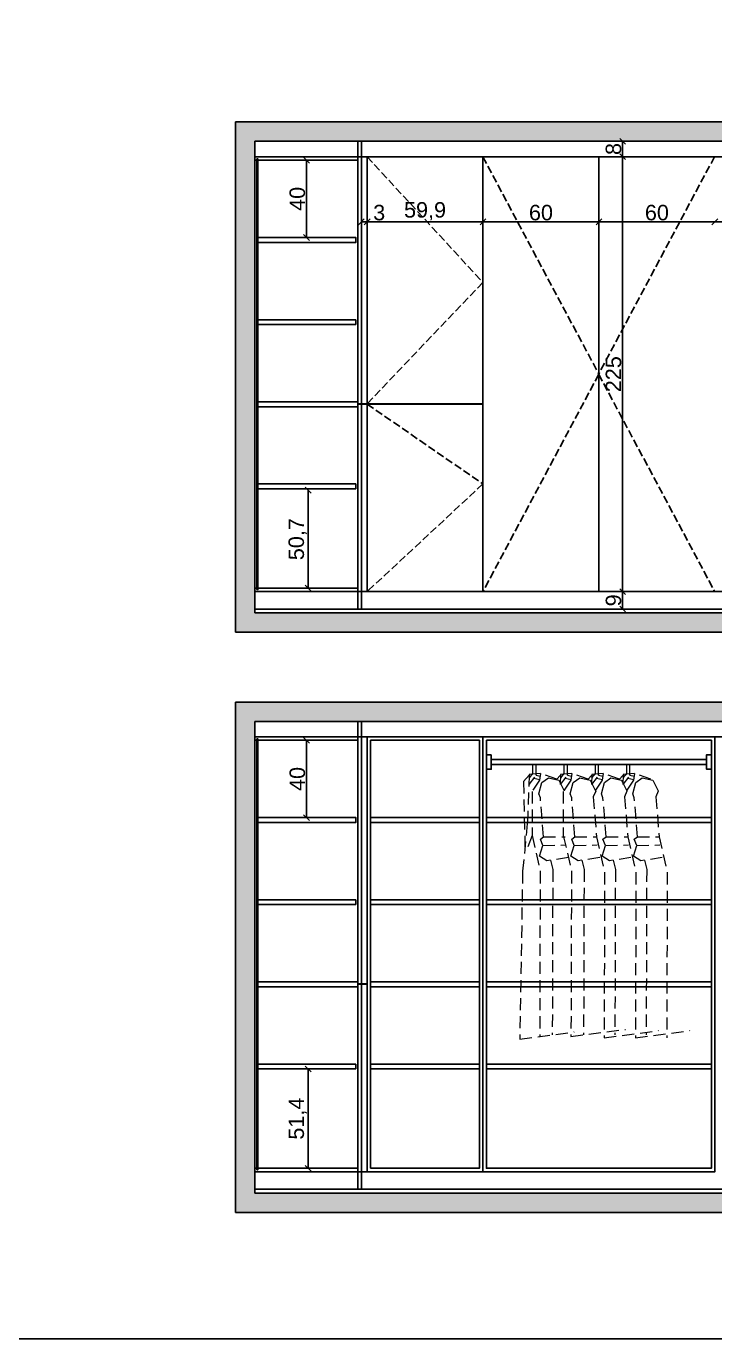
# Model space of a CAD drawing. Header units: millimetres. Extents: x 1064 to 14043, y 831 to 5538.
# Drawn here: x 4731 to 5088, y 831 to 1510 of the extents above; entities that cross this region are included whole.
import ezdxf
from ezdxf import colors
from ezdxf.entities.mleader import LeaderData, LeaderLine
from ezdxf.math import Vec2, Vec3

# ---------------------------------------------------------------- set-up
doc = ezdxf.new("R2010")
doc.units = ezdxf.units.MM
doc.set_wipeout_variables(frame=1)
doc.linetypes.add('( Hidden )', pattern=[0.375, 0.25, -0.125])
doc.linetypes.add('JIS_02_4.0', pattern=[5.5, 4, -1.5])
doc.layers.add('5_ID-Electrical _Priz', color=3, linetype='Continuous', lineweight=0)
doc.layers.add('symbol', color=8, linetype='Continuous')
doc.styles.get("Standard").update_dxf_attribs({"font": 'arial.ttf'})
doc.dimstyles.new('ISO-25', dxfattribs={"dimtxt": 8, "dimasz": 3, "dimexe": 1.25, "dimexo": 0.625, "dimtad": 1, "dimdec": 1, "dimtxsty": 'Standard', "dimblk": 'OBLIQUE', "dimcen": 2.5, "dimse1": 1, "dimse2": 1, "dimadec": 0, "dimazin": 0, "dimtfac": 1, "dimtdec": 1, "dimtmove": 0, "dimatfit": 3, "dimldrblk": 'OBLIQUE', "dimfxl": 1, "dimarcsym": 0})

# ---------------------------------------------------------------- blocks, each defined once
blk = doc.blocks.new('priz')
blk.add_wipeout([(12844.19, 13291.87), (12852.19, 13291.87), (12852.19, 13299.87), (12844.19, 13299.87)]).dxf.layer = '5_ID-Electrical _Priz'
at = {"layer": '5_ID-Electrical _Priz'}
for points in [[(12844.19, 13299.87), (12852.19, 13299.87), (12852.19, 13291.87), (12844.19, 13291.87)], [(12852.12, 13299.8), (12852.12, 13291.95), (12844.27, 13291.95), (12844.27, 13299.8)], [(12851.19, 13298.87), (12845.19, 13298.87), (12845.19, 13292.87), (12851.19, 13292.87)], [(12850.89, 13298.57), (12845.49, 13298.57), (12845.49, 13293.17), (12850.89, 13293.17)]]:
    blk.add_lwpolyline(points, close=True, dxfattribs=at)
for centre, radius in [((12848.2, 13295.85), 1.88), ((12847.6, 13295.88), 0.23), ((12848.72, 13295.87), 0.23)]:
    blk.add_circle(centre, radius, dxfattribs=at)
blk = doc.blocks.new('_Oblique')
at = {"color": 0, "linetype": 'ByBlock', "lineweight": -2}
blk.add_line((-0.5, -0.5), (0.5, 0.5), dxfattribs=at)
blk = doc.blocks.new('*D714')
at = {"color": 0, "lineweight": -2, "transparency": 16777216}
blk.add_line((4876.47, 1440.57), (4876.47, 1400.57), dxfattribs=at)
at = {"layer": 'Defpoints', "color": 0, "transparency": 16777216}
for p in [(4876.47, 1440.57), (4876.47, 1400.57), (4878.1, 1400.57)]:
    blk.add_point(p, dxfattribs=at)
at = {"color": 0, "lineweight": -2, "transparency": 16777216, "xscale": 3, "yscale": 3, "zscale": 3}
for p, rotation in [((4876.47, 1440.57), 90), ((4876.47, 1400.57), 270)]:
    blk.add_blockref('_Oblique', p, dxfattribs=dict(at, rotation=rotation))
at = {"color": 0, "transparency": 16777216, "insert": (4871.76, 1420.57), "char_height": 8, "attachment_point": 5, "rotation": 90}
blk.add_mtext('40', dxfattribs=at)
blk = doc.blocks.new('*D713')
at = {"color": 0, "lineweight": -2, "transparency": 16777216}
blk.add_line((4877.37, 1269.87), (4877.37, 1219.17), dxfattribs=at)
at = {"layer": 'Defpoints', "color": 0, "transparency": 16777216}
for p in [(4877.37, 1269.87), (4877.37, 1219.17), (4877.37, 1219.17)]:
    blk.add_point(p, dxfattribs=at)
at = {"color": 0, "lineweight": -2, "transparency": 16777216, "xscale": 3, "yscale": 3, "zscale": 3}
for p, rotation in [((4877.37, 1269.87), 90), ((4877.37, 1219.17), 270)]:
    blk.add_blockref('_Oblique', p, dxfattribs=dict(at, rotation=rotation))
at = {"color": 0, "transparency": 16777216, "insert": (4871.93, 1244.52), "char_height": 8, "attachment_point": 5, "rotation": 90}
blk.add_mtext('50,7', dxfattribs=at)
blk = doc.blocks.new('*D719')
at = {"color": 0, "lineweight": -2, "transparency": 16777216}
blk.add_line((4876.47, 1140.47), (4876.47, 1100.47), dxfattribs=at)
at = {"layer": 'Defpoints', "color": 0, "transparency": 16777216}
for p in [(4876.47, 1140.47), (4876.47, 1100.47), (4878.1, 1100.47)]:
    blk.add_point(p, dxfattribs=at)
at = {"color": 0, "lineweight": -2, "transparency": 16777216, "xscale": 3, "yscale": 3, "zscale": 3}
for p, rotation in [((4876.47, 1140.47), 90), ((4876.47, 1100.47), 270)]:
    blk.add_blockref('_Oblique', p, dxfattribs=dict(at, rotation=rotation))
at = {"color": 0, "transparency": 16777216, "insert": (4871.76, 1120.47), "char_height": 8, "attachment_point": 5, "rotation": 90}
blk.add_mtext('40', dxfattribs=at)
blk = doc.blocks.new('*D718')
at = {"color": 0, "lineweight": -2, "transparency": 16777216}
blk.add_line((4877.37, 970.47), (4877.37, 919.07), dxfattribs=at)
at = {"layer": 'Defpoints', "color": 0, "transparency": 16777216}
for p in [(4877.37, 970.47), (4877.37, 919.07), (4877.37, 919.07)]:
    blk.add_point(p, dxfattribs=at)
at = {"color": 0, "lineweight": -2, "transparency": 16777216, "xscale": 3, "yscale": 3, "zscale": 3}
for p, rotation in [((4877.37, 970.47), 90), ((4877.37, 919.07), 270)]:
    blk.add_blockref('_Oblique', p, dxfattribs=dict(at, rotation=rotation))
at = {"color": 0, "transparency": 16777216, "insert": (4871.93, 944.77), "char_height": 8, "attachment_point": 5, "rotation": 90}
blk.add_mtext('51,4', dxfattribs=at)
blk = doc.blocks.new('*D727')
at = {"color": 0, "lineweight": -2, "transparency": 16777216}
for p, q in [((4904.87, 1408.71), (4907.86, 1408.71)), ((4907.86, 1408.71), (4917.34, 1408.71))]:
    blk.add_line(p, q, dxfattribs=at)
at = {"layer": 'Defpoints', "color": 0, "transparency": 16777216}
for p in [(4904.87, 1418.56), (4907.86, 1418.56), (4907.86, 1408.71)]:
    blk.add_point(p, dxfattribs=at)
at = {"color": 0, "lineweight": -2, "transparency": 16777216, "xscale": 3, "yscale": 3, "zscale": 3, "rotation": 180}
blk.add_blockref('_Oblique', (4904.87, 1408.71), dxfattribs=at)
at = {"color": 0, "lineweight": -2, "transparency": 16777216, "xscale": 3, "yscale": 3, "zscale": 3}
blk.add_blockref('_Oblique', (4907.86, 1408.71), dxfattribs=at)
at = {"color": 0, "transparency": 16777216, "insert": (4914.1, 1413.42), "char_height": 8, "attachment_point": 5}
blk.add_mtext('3', dxfattribs=at)
blk = doc.blocks.new('*D728')
at = {"color": 0, "lineweight": -2, "transparency": 16777216}
blk.add_line((4907.86, 1408.71), (4967.79, 1408.71), dxfattribs=at)
at = {"layer": 'Defpoints', "color": 0, "transparency": 16777216}
for p in [(4907.86, 1418.56), (4967.79, 1416.85), (4967.79, 1408.71)]:
    blk.add_point(p, dxfattribs=at)
at = {"color": 0, "lineweight": -2, "transparency": 16777216, "xscale": 3, "yscale": 3, "zscale": 3, "rotation": 180}
blk.add_blockref('_Oblique', (4907.86, 1408.71), dxfattribs=at)
at = {"color": 0, "lineweight": -2, "transparency": 16777216, "xscale": 3, "yscale": 3, "zscale": 3}
blk.add_blockref('_Oblique', (4967.79, 1408.71), dxfattribs=at)
at = {"color": 0, "transparency": 16777216, "insert": (4937.83, 1414.14), "char_height": 8, "attachment_point": 5}
blk.add_mtext('59,9', dxfattribs=at)
blk = doc.blocks.new('*D729')
at = {"color": 0, "lineweight": -2, "transparency": 16777216}
blk.add_line((4967.79, 1408.71), (5027.8, 1408.71), dxfattribs=at)
at = {"layer": 'Defpoints', "color": 0, "transparency": 16777216}
for p in [(5027.8, 1419.96), (4967.79, 1416.85), (5027.8, 1408.71)]:
    blk.add_point(p, dxfattribs=at)
at = {"color": 0, "lineweight": -2, "transparency": 16777216, "xscale": 3, "yscale": 3, "zscale": 3, "rotation": 180}
blk.add_blockref('_Oblique', (4967.79, 1408.71), dxfattribs=at)
at = {"color": 0, "lineweight": -2, "transparency": 16777216, "xscale": 3, "yscale": 3, "zscale": 3}
blk.add_blockref('_Oblique', (5027.8, 1408.71), dxfattribs=at)
at = {"color": 0, "transparency": 16777216, "insert": (4997.8, 1413.42), "char_height": 8, "attachment_point": 5}
blk.add_mtext('60', dxfattribs=at)
blk = doc.blocks.new('*D730')
at = {"color": 0, "lineweight": -2, "transparency": 16777216}
blk.add_line((5027.8, 1408.71), (5087.79, 1408.71), dxfattribs=at)
at = {"layer": 'Defpoints', "color": 0, "transparency": 16777216}
for p in [(5027.8, 1419.96), (5087.79, 1422.92), (5087.79, 1408.71)]:
    blk.add_point(p, dxfattribs=at)
at = {"color": 0, "lineweight": -2, "transparency": 16777216, "xscale": 3, "yscale": 3, "zscale": 3, "rotation": 180}
blk.add_blockref('_Oblique', (5027.8, 1408.71), dxfattribs=at)
at = {"color": 0, "lineweight": -2, "transparency": 16777216, "xscale": 3, "yscale": 3, "zscale": 3}
blk.add_blockref('_Oblique', (5087.79, 1408.71), dxfattribs=at)
at = {"color": 0, "transparency": 16777216, "insert": (5057.8, 1413.42), "char_height": 8, "attachment_point": 5}
blk.add_mtext('60', dxfattribs=at)
blk = doc.blocks.new('*D731')
at = {"color": 0, "lineweight": -2, "transparency": 16777216}
blk.add_line((5087.79, 1408.71), (5147.8, 1408.71), dxfattribs=at)
at = {"layer": 'Defpoints', "color": 0, "transparency": 16777216}
for p in [(5087.79, 1422.92), (5147.8, 1423.96), (5147.8, 1408.71)]:
    blk.add_point(p, dxfattribs=at)
at = {"color": 0, "lineweight": -2, "transparency": 16777216, "xscale": 3, "yscale": 3, "zscale": 3, "rotation": 180}
blk.add_blockref('_Oblique', (5087.79, 1408.71), dxfattribs=at)
at = {"color": 0, "lineweight": -2, "transparency": 16777216, "xscale": 3, "yscale": 3, "zscale": 3}
blk.add_blockref('_Oblique', (5147.8, 1408.71), dxfattribs=at)
at = {"color": 0, "transparency": 16777216, "insert": (5117.8, 1413.42), "char_height": 8, "attachment_point": 5}
blk.add_mtext('60', dxfattribs=at)
blk = doc.blocks.new('*D735')
at = {"color": 0, "lineweight": -2, "transparency": 16777216}
blk.add_line((5040.06, 1208.35), (5040.06, 1217.37), dxfattribs=at)
at = {"layer": 'Defpoints', "color": 0, "transparency": 16777216}
for p in [(5028.27, 1217.37), (5040.06, 1217.37), (5028.27, 1208.35)]:
    blk.add_point(p, dxfattribs=at)
at = {"color": 0, "lineweight": -2, "transparency": 16777216, "xscale": 3, "yscale": 3, "zscale": 3}
for p, rotation in [((5040.06, 1217.37), 90), ((5040.06, 1208.35), 270)]:
    blk.add_blockref('_Oblique', p, dxfattribs=dict(at, rotation=rotation))
at = {"color": 0, "transparency": 16777216, "insert": (5035.35, 1212.86), "char_height": 8, "attachment_point": 5, "rotation": 90}
blk.add_mtext('9', dxfattribs=at)
blk = doc.blocks.new('*D736')
at = {"color": 0, "lineweight": -2, "transparency": 16777216}
blk.add_line((5040.06, 1217.37), (5040.06, 1442.37), dxfattribs=at)
at = {"layer": 'Defpoints', "color": 0, "transparency": 16777216}
for p in [(5027.8, 1442.37), (5040.06, 1442.37), (5028.27, 1217.37)]:
    blk.add_point(p, dxfattribs=at)
at = {"color": 0, "lineweight": -2, "transparency": 16777216, "xscale": 3, "yscale": 3, "zscale": 3}
for p, rotation in [((5040.06, 1442.37), 90), ((5040.06, 1217.37), 270)]:
    blk.add_blockref('_Oblique', p, dxfattribs=dict(at, rotation=rotation))
at = {"color": 0, "transparency": 16777216, "insert": (5035.35, 1329.87), "char_height": 8, "attachment_point": 5, "rotation": 90}
blk.add_mtext('225', dxfattribs=at)
blk = doc.blocks.new('*D737')
at = {"color": 0, "lineweight": -2, "transparency": 16777216}
blk.add_line((5040.06, 1442.37), (5040.06, 1450.35), dxfattribs=at)
at = {"layer": 'Defpoints', "color": 0, "transparency": 16777216}
for p in [(5027.8, 1450.35), (5040.06, 1450.35), (5027.8, 1442.37)]:
    blk.add_point(p, dxfattribs=at)
at = {"color": 0, "lineweight": -2, "transparency": 16777216, "xscale": 3, "yscale": 3, "zscale": 3}
for p, rotation in [((5040.06, 1450.35), 90), ((5040.06, 1442.37), 270)]:
    blk.add_blockref('_Oblique', p, dxfattribs=dict(at, rotation=rotation))
at = {"color": 0, "transparency": 16777216, "insert": (5035.35, 1446.36), "char_height": 8, "attachment_point": 5, "rotation": 90}
blk.add_mtext('8', dxfattribs=at)
blk = doc.blocks.new('kesit 4')
h = blk.add_hatch()
h.set_pattern_fill('ANSI36', color=256, angle=270)
h.set_pattern_definition([(315, (-4516.5918, -8840.851), (6.1739261, -1.683798), [7.9375, -1.5875, 0, -1.5875])])
h.paths.add_polyline_path([(3149.18, 427.91), (2719.28, 427.91), (2719.28, 163.91), (3149.18, 163.91)])
h.paths.add_polyline_path([(3139.18, 173.91), (2729.28, 173.91), (2729.28, 417.91), (3139.18, 417.91)], flags=16)
for p, q in [((2719.28, 427.91), (2719.28, 163.91)), ((2719.28, 427.91), (3149.18, 427.91)), ((3149.18, 163.91), (3149.18, 427.91)), ((2729.28, 417.91), (2729.28, 173.91)), ((2729.28, 417.91), (3139.18, 417.91)), ((3139.18, 173.91), (3139.18, 417.91)), ((3139.18, 417.91), (3139.18, 401.91)), ((2729.28, 175.91), (3139.18, 175.91)), ((2729.28, 173.91), (3139.18, 173.91)), ((2719.28, 163.91), (3149.18, 163.91))]:
    blk.add_line(p, q)
at = {"color": 6}
ml = blk.add_multileader_mtext('Standard', dxfattribs=at)
ml.set_content('2 cm seramik döşeme', color=6)
ml.set_leader_properties()
ml.build(insert=Vec2(0, 0))
ctx = ml.context
ctx.base_point, ctx.char_height, ctx.plane_origin = Vec3(3168.99, 216.78), 10, Vec3(3119.87, 175.91)
notes = []
notes.append((ctx, [(0, (1, 1, 0), (3160.99, 216.78), (1, 0), 8, [(0, [(3117.47, 175.91)], 0, [])])]))
ctx.mtext.insert, ctx.mtext.flow_direction = Vec3(3170.99, 223.14), 5
for ctx, leaders in notes:
    for number, flags, end, landing, length, lines in leaders:
        leader = LeaderData()
        leader.index, (leader.has_last_leader_line, leader.has_dogleg_vector, leader.attachment_direction) = number, flags
        leader.last_leader_point, leader.dogleg_vector, leader.dogleg_length = Vec3(end), Vec3(landing), length
        for number, points, colour, breaks in lines:
            line = LeaderLine()
            line.index, line.vertices, line.color, line.breaks = number, Vec3.list(points), colors.encode_raw_color(colour), breaks
            leader.lines.append(line)
        ctx.leaders.append(leader)
at = {"layer": '5_ID-Electrical _Priz'}
blk.add_blockref('priz', (-9761.02, -13007.96), dxfattribs=at)

msp = doc.modelspace()

# ---------------------------------------------------------------- linework, layer by layer
for points in [[(2303.36581, 1523.72753), (6611.18755, 1523.72753), (6611.18755, 830.8794), (2303.36581, 830.8794)], [(4969.5947, 1140.46907), (5085.99414, 1140.46907), (5085.99414, 919.06901), (4969.5947, 919.06901)]]:
    msp.add_lwpolyline(points, close=True)

# ---------------------------------------------------------------- next in the draw order: block references
for p in [(2120.53595, 1032.43236), (2120.53595, 732.3309)]:
    msp.add_blockref('kesit 4', p)

# ---------------------------------------------------------------- next in the draw order: linework, layer by layer
at = {"color": 6}
for p, q in [((4903.06607, 1442.37052), (4903.06607, 1450.37052)), ((4904.86607, 1442.37052), (4904.86607, 1450.37052)), ((4904.86607, 1442.37052), (5259.71329, 1442.37052)), ((4967.7947, 1442.37052), (4967.7947, 1217.37046)), ((5027.79771, 1442.37052), (5027.79771, 1217.37046)), ((4904.86607, 1314.56245), (4907.85568, 1314.56245)), ((4904.86607, 1314.37401), (4907.85568, 1314.37401)), ((4907.85568, 1314.56245), (4967.7947, 1314.56245)), ((4907.85568, 1314.37401), (4967.7947, 1314.37401)), ((4903.06607, 1217.37052), (4903.06607, 1208.37052)), ((4904.86607, 1217.37052), (4904.86607, 1208.37052)), ((4904.86607, 1217.37046), (5259.71329, 1217.37046)), ((4903.06607, 1142.26907), (4903.06607, 1150.26907)), ((4904.86607, 1142.26907), (4904.86607, 1150.26907)), ((4904.86607, 1142.26907), (5259.71329, 1142.26907)), ((4967.7947, 1142.26907), (4967.7947, 917.26901)), ((4904.86607, 1014.461), (4907.85568, 1014.461)), ((4904.86607, 1014.27255), (4907.85568, 1014.27255)), ((4903.06607, 917.26907), (4903.06607, 908.26907)), ((4904.86607, 917.26907), (4904.86607, 908.26907))]:
    msp.add_line(p, q, dxfattribs=at)
for p, q in [((4904.86607, 1442.37052), (4849.86607, 1442.37052)), ((4903.06607, 1440.57052), (4849.86607, 1440.57052)), ((4902.06215, 1358.07052), (4851.32818, 1358.07052)), ((4902.06215, 1358.07052), (4902.06215, 1355.57052)), ((4902.06215, 1355.57052), (4851.32818, 1355.57052)), ((4903.02171, 1315.57052), (4851.32818, 1315.57052)), ((4903.02171, 1313.07052), (4851.32818, 1313.07052)), ((4903.02171, 1313.07052), (4903.02171, 1315.57052)), ((4902.06215, 1273.07052), (4851.32818, 1273.07052)), ((4902.06215, 1270.57052), (4851.32818, 1270.57052)), ((4902.06215, 1273.07052), (4902.06215, 1270.57052)), ((4903.06607, 1219.17052), (4849.86607, 1219.17052)), ((4903.06607, 1217.37052), (4849.86607, 1217.37052)), ((4904.86607, 1142.26907), (4849.86607, 1142.26907)), ((4903.06607, 1140.46907), (4849.86607, 1140.46907)), ((4909.65568, 1100.46907), (4965.9947, 1100.46907)), ((4969.5947, 1100.46907), (5085.99414, 1100.46907)), ((4909.65568, 1097.96907), (4965.9947, 1097.96907)), ((4969.5947, 1097.96907), (5085.99414, 1097.96907)), ((4902.06215, 1057.96907), (4851.32818, 1057.96907)), ((4902.06215, 1055.46907), (4851.32818, 1055.46907)), ((4902.06215, 1057.96907), (4902.06215, 1055.46907)), ((4909.65568, 1057.96907), (4965.9947, 1057.96907)), ((4909.65568, 1055.46907), (4965.9947, 1055.46907)), ((4969.5947, 1057.96907), (5085.99414, 1057.96907)), ((4969.5947, 1055.46907), (5085.99414, 1055.46907)), ((4969.5947, 1015.46907), (5085.99414, 1015.46907)), ((4969.5947, 1012.96907), (5085.99414, 1012.96907)), ((4902.06215, 972.96907), (4851.32818, 972.96907)), ((4902.06215, 972.96907), (4902.06215, 970.46907)), ((4909.65568, 972.96907), (4965.9947, 972.96907)), ((4902.06215, 970.46907), (4851.32818, 970.46907)), ((4909.65568, 970.46907), (4965.9947, 970.46907)), ((4903.06607, 919.06907), (4849.86607, 919.06907)), ((4903.06607, 917.26907), (4849.86607, 917.26907))]:
    msp.add_line(p, q)
at = {"color": 252, "linetype": 'JIS_02_4.0'}
for p, q in [((4907.85568, 1442.37052), (4967.7947, 1377.31387)), ((4967.7947, 1442.37052), (5027.79771, 1329.87049)), ((5087.67275, 1442.37052), (5027.66974, 1329.87049)), ((4967.7947, 1377.31387), (4907.85568, 1314.56245)), ((5027.79771, 1329.87049), (4967.7947, 1217.37046)), ((5027.66974, 1329.87049), (5087.67275, 1217.37046)), ((4907.85568, 1314.37401), (4967.7947, 1273.11205)), ((4967.7947, 1273.11205), (4907.85568, 1217.37046))]:
    msp.add_line(p, q, dxfattribs=at)
at = {"color": 1}
for p, q in [((4903.02171, 1015.46907), (4851.32818, 1015.46907)), ((4903.02171, 1012.96907), (4851.32818, 1012.96907)), ((4903.02171, 1012.96907), (4903.02171, 1015.46907)), ((4909.65568, 1015.46907), (4965.9947, 1015.46907)), ((4909.65568, 1012.96907), (4965.9947, 1012.96907)), ((4969.5947, 972.96907), (5085.99414, 972.96907)), ((4969.5947, 970.46907), (5085.99414, 970.46907))]:
    msp.add_line(p, q, dxfattribs=at)
for points in [[(4850.82818, 1441.26149), (4850.82818, 1218.42147), (4851.32818, 1218.42147), (4851.32818, 1441.26149), (4850.82818, 1441.26149)], [(4851.32818, 1400.57052), (4902.06215, 1400.57052), (4902.06215, 1398.07052), (4851.32818, 1398.07052)], [(4850.82818, 1141.16003), (4850.82818, 918.32001), (4851.32818, 918.32001), (4851.32818, 1141.16003), (4850.82818, 1141.16003)], [(4851.32818, 1100.46907), (4902.06215, 1100.46907), (4902.06215, 1097.96907), (4851.32818, 1097.96907)]]:
    msp.add_lwpolyline(points)
at = {"color": 6}
for points in [[(4903.06607, 1442.37052), (4904.86607, 1442.37052), (4904.86607, 1314.56245), (4903.06607, 1314.56245)], [(4904.86607, 1442.37052), (4907.85568, 1442.37064), (4907.85568, 1217.37058), (4904.86607, 1217.37046)], [(4903.06607, 1314.37401), (4904.86607, 1314.37401), (4904.86607, 1217.37052), (4903.06607, 1217.37052)], [(4903.06607, 1142.26907), (4904.86607, 1142.26907), (4904.86607, 1014.461), (4903.06607, 1014.461)], [(4904.86607, 1142.26907), (4907.85568, 1142.26918), (4907.85568, 917.26912), (4904.86607, 917.26901)], [(4903.06607, 1014.27255), (4904.86607, 1014.27255), (4904.86607, 917.26907), (4903.06607, 917.26907)]]:
    msp.add_lwpolyline(points, close=True, dxfattribs=at)
for points in [[(4907.85568, 917.26912), (4967.7947, 917.26912), (4967.7947, 1142.26907), (4907.85568, 1142.26907)], [(4967.7947, 1142.26907), (5087.79414, 1142.26907), (5087.79414, 917.26901), (4967.7947, 917.26901)], [(4909.65568, 919.06912), (4965.9947, 919.06912), (4965.9947, 1140.46907), (4909.65568, 1140.46907)]]:
    msp.add_lwpolyline(points, close=True)
at = {"color": 5}
for points in [[(4972.05738, 1132.98776), (4969.5865, 1132.98776), (4969.5865, 1125.46911), (4972.05738, 1125.46911)], [(5083.48967, 1127.97561), (4972.05738, 1127.97201), (4972.05738, 1130.48421), (5083.48967, 1130.48781)], [(5085.99414, 1132.99136), (5083.4936, 1132.99136), (5083.4936, 1125.47271), (5085.99414, 1125.47271)]]:
    msp.add_lwpolyline(points, close=True, dxfattribs=at)
at = {"layer": 'symbol', "linetype": '( Hidden )', "lineweight": 0, "ltscale": 25}
for p, q in [((4993.56666, 1123.50158), (4993.56666, 1128.3076)), ((4995.27025, 1122.39057), (4995.27025, 1128.3076)), ((5009.76377, 1123.50158), (5009.76377, 1128.3076)), ((5011.46736, 1122.39057), (5011.46736, 1128.3076)), ((5025.96088, 1123.50158), (5025.96088, 1128.3076)), ((5027.66448, 1122.39057), (5027.66448, 1128.3076)), ((5042.15799, 1123.50158), (5042.15799, 1128.3076)), ((5043.86159, 1122.39057), (5043.86159, 1128.3076)), ((4991.70281, 1122.40704), (4988.80185, 1119.23709)), ((4991.71762, 1122.79189), (4990.74408, 1097.5078)), ((4994.42459, 1121.35816), (4991.50845, 1117.55923)), ((4993.56666, 1123.50158), (4991.64875, 1121.00307)), ((4997.55888, 1123.27812), (4991.71762, 1122.79189)), ((4994.11399, 1120.95353), (4997.2668, 1120.1662)), ((4995.27025, 1122.39057), (4997.35741, 1121.86936)), ((4997.55888, 1123.27812), (4997.07212, 1119.8745)), ((5006.09975, 1120.37427), (4997.55888, 1123.27812)), ((4998.33772, 1118.6346), (5001.64776, 1121.11438)), ((5001.64776, 1121.11438), (5007.02659, 1119.8745)), ((5007.89992, 1122.40704), (5005.83389, 1120.14943)), ((5010.6217, 1121.35816), (5007.70556, 1117.55923)), ((5007.91474, 1122.79189), (5007.71366, 1117.56978)), ((5009.76377, 1123.50158), (5007.84586, 1121.00307)), ((5013.75599, 1123.27812), (5007.91474, 1122.79189)), ((5010.3111, 1120.95353), (5013.46391, 1120.1662)), ((5011.46736, 1122.39057), (5013.55452, 1121.86936)), ((5013.75599, 1123.27812), (5013.26923, 1119.8745)), ((5022.29686, 1120.37427), (5013.75599, 1123.27812)), ((5014.53484, 1118.6346), (5017.84487, 1121.11438)), ((5017.84487, 1121.11438), (5023.2237, 1119.8745)), ((5024.09703, 1122.40704), (5022.031, 1120.14943)), ((5026.81881, 1121.35816), (5023.90268, 1117.55923)), ((5024.11185, 1122.79189), (5023.91077, 1117.56978)), ((5025.96088, 1123.50158), (5024.04297, 1121.00307)), ((5029.9531, 1123.27812), (5024.11185, 1122.79189)), ((5026.50821, 1120.95353), (5029.66102, 1120.1662)), ((5027.66448, 1122.39057), (5029.75163, 1121.86936)), ((5029.9531, 1123.27812), (5029.46634, 1119.8745)), ((5038.49397, 1120.37427), (5029.9531, 1123.27812)), ((5030.73195, 1118.6346), (5034.04198, 1121.11438)), ((5030.73195, 1118.6346), (5034.04198, 1121.11438)), ((5034.04198, 1121.11438), (5039.42081, 1119.8745)), ((5034.04198, 1121.11438), (5039.42081, 1119.8745)), ((5040.29414, 1122.40704), (5038.22811, 1120.14943)), ((5043.01592, 1121.35816), (5040.09979, 1117.55923)), ((5040.30896, 1122.79189), (5040.10789, 1117.56978)), ((5042.15799, 1123.50158), (5040.24008, 1121.00307)), ((5046.15021, 1123.27812), (5040.30896, 1122.79189)), ((5042.70532, 1120.95353), (5045.85813, 1120.1662)), ((5043.86159, 1122.39057), (5045.94874, 1121.86936)), ((5046.15021, 1123.27812), (5045.66345, 1119.8745)), ((5054.69109, 1120.37427), (5046.15021, 1123.27812)), ((5046.92906, 1118.6346), (5050.23909, 1121.11438)), ((5046.92906, 1118.6346), (5050.23909, 1121.11438)), ((5050.23909, 1121.11438), (5055.61793, 1119.8745)), ((5050.23909, 1121.11438), (5055.61793, 1119.8745)), ((4988.80185, 1119.23709), (4989.52714, 1085.10888)), ((4997.07212, 1119.8745), (4993.17793, 1114.0397)), ((4993.17793, 1114.0397), (4993.17793, 1091.18678)), ((4996.6827, 1112.84843), (4998.33772, 1118.6346)), ((5007.02659, 1119.8745), (5009.9229, 1114.08833)), ((5013.26923, 1119.8745), (5009.37504, 1114.0397)), ((5009.37504, 1114.0397), (5009.37504, 1091.18678)), ((5012.87981, 1112.84843), (5014.53484, 1118.6346)), ((5023.2237, 1119.8745), (5026.12001, 1114.08833)), ((5026.12001, 1114.08833), (5024.87873, 1111.19525)), ((5029.46634, 1119.8745), (5025.57215, 1114.0397)), ((5029.07692, 1112.84843), (5030.73195, 1118.6346)), ((5029.07692, 1112.84843), (5030.73195, 1118.6346)), ((5039.42081, 1119.8745), (5039.84603, 1119.02502)), ((5039.42081, 1119.8745), (5042.31713, 1114.08833)), ((5042.31713, 1114.08833), (5041.07584, 1111.19525)), ((5045.66345, 1119.8745), (5041.76927, 1114.0397)), ((5045.27403, 1112.84843), (5046.92906, 1118.6346)), ((5045.27403, 1112.84843), (5046.92906, 1118.6346)), ((5055.61793, 1119.8745), (5058.51424, 1114.08833)), ((5058.51424, 1114.08833), (5057.27296, 1111.19525)), ((4997.51021, 1110.78195), (4996.6827, 1112.84843)), ((4999.16524, 1090.53036), (4997.51021, 1110.78195)), ((5013.70732, 1110.78195), (5012.87981, 1112.84843)), ((5015.36235, 1090.53036), (5013.70732, 1110.78195)), ((5024.87873, 1111.19525), (5026.53376, 1090.53036)), ((5029.90443, 1110.78195), (5029.07692, 1112.84843)), ((5029.90443, 1110.78195), (5029.07692, 1112.84843)), ((5031.55946, 1090.53036), (5029.90443, 1110.78195)), ((5041.07584, 1111.19525), (5042.73087, 1090.53036)), ((5046.10154, 1110.78195), (5045.27403, 1112.84843)), ((5046.10154, 1110.78195), (5045.27403, 1112.84843)), ((5047.75657, 1090.53036), (5046.10154, 1110.78195)), ((5057.27296, 1111.19525), (5058.92798, 1090.53036)), ((4990.74408, 1097.5078), (4988.3102, 1072.70996)), ((4993.17793, 1091.18678), (4990.74408, 1084.86576)), ((4993.17793, 1091.18678), (4997.38475, 1072.70996)), ((4997.51021, 1089.29048), (4999.16524, 1090.53036)), ((4998.75147, 1085.9841), (4997.51021, 1089.29048)), ((4998.75147, 1085.9841), (5010.75042, 1086.39739)), ((4999.16524, 1090.53036), (5010.33665, 1090.53036)), ((5009.37504, 1091.18678), (5013.58186, 1072.70996)), ((5013.70732, 1089.29048), (5015.36235, 1090.53036)), ((5014.94858, 1085.9841), (5013.70732, 1089.29048)), ((5014.94858, 1085.9841), (5026.94753, 1086.39739)), ((5015.36235, 1090.53036), (5026.53376, 1090.53036)), ((5026.53376, 1090.53036), (5030.74058, 1072.05354)), ((5029.90443, 1089.29048), (5031.55946, 1090.53036)), ((5031.14569, 1085.9841), (5029.90443, 1089.29048)), ((5031.14569, 1085.9841), (5043.14464, 1086.39739)), ((5031.55946, 1090.53036), (5042.73087, 1090.53036)), ((5042.73087, 1090.53036), (5046.93769, 1072.05354)), ((5046.10154, 1089.29048), (5047.75657, 1090.53036)), ((5047.34281, 1085.9841), (5046.10154, 1089.29048)), ((5047.34281, 1085.9841), (5059.34175, 1086.39739)), ((5047.75657, 1090.53036), (5058.92798, 1090.53036)), ((5058.92798, 1090.53036), (5063.1348, 1072.05354)), ((4997.09644, 1080.61123), (4998.75147, 1085.9841)), ((5000.82025, 1078.13144), (4997.09644, 1080.61123)), ((5011.99168, 1079.78464), (5000.82025, 1078.13144)), ((5013.29355, 1080.61123), (5014.94858, 1085.9841)), ((5017.01736, 1078.13144), (5013.29355, 1080.61123)), ((5028.18879, 1079.78464), (5017.01736, 1078.13144)), ((5029.49066, 1080.61123), (5031.14569, 1085.9841)), ((5033.21447, 1078.13144), (5029.49066, 1080.61123)), ((5044.3859, 1079.78464), (5033.21447, 1078.13144)), ((5045.68778, 1080.61123), (5047.34281, 1085.9841)), ((5049.41158, 1078.13144), (5045.68778, 1080.61123)), ((5060.58301, 1079.78464), (5049.41158, 1078.13144)), ((5002.80704, 1078.42546), (5003.91362, 1073.56525)), ((5003.91362, 1073.56525), (5003.66873, 988.10332)), ((5019.00415, 1078.42546), (5020.11073, 1073.56525)), ((5020.11073, 1073.56525), (5019.86584, 988.10332)), ((5035.20126, 1078.42546), (5036.30784, 1073.56525)), ((5036.30784, 1073.56525), (5036.06295, 988.10332)), ((5051.39837, 1078.42546), (5052.50495, 1073.56525)), ((5052.50495, 1073.56525), (5052.26006, 988.10332)), ((4988.3102, 1072.70996), (4986.84989, 985.90002)), ((4997.38475, 1072.70996), (4997.13986, 987.24803)), ((5013.58186, 1072.70996), (5013.33697, 987.24803)), ((5030.74058, 1072.05354), (5030.49569, 986.59161)), ((5046.93769, 1072.05354), (5046.6928, 986.59161)), ((5063.1348, 1072.05354), (5062.88991, 986.59161)), ((4986.84989, 985.90002), (5015.02295, 989.59075)), ((5013.33697, 987.24803), (5041.51003, 990.93875)), ((5013.33697, 987.24803), (5031.22006, 989.59075)), ((5030.49569, 986.59161), (5058.66874, 990.28234)), ((5046.6928, 986.59161), (5074.86586, 990.28234))]:
    msp.add_line(p, q, dxfattribs=at)

# ---------------------------------------------------------------- next in the draw order: dimensions: what is measured, and where the dimension line sits
for base, p1, p2, picture, middle in [((5040.06051, 1450.34659), (5027.79771, 1442.37052), (5027.79771, 1450.34659), '*D737', (5035.35093, 1446.35855)), ((5040.06051, 1442.37052), (5028.26909, 1217.37046), (5027.79771, 1442.37052), '*D736', (5035.35093, 1329.87049))]:
    dim = msp.add_linear_dim(base=base, p1=p1, p2=p2, angle=90, dimstyle='ISO-25', override={"dimtmove": 1})
    dim.commit()
    dim.dimension.update_dxf_attribs({"geometry": picture, "text_midpoint": middle})
for base, p1, p2, picture, middle in [((4876.46607, 1400.57052), (4876.46607, 1440.57052), (4878.09713, 1400.57052), '*D714', (4871.75649, 1420.57052)), ((4877.36607, 1219.17052), (4877.36607, 1269.87052), (4877.36607, 1219.17052), '*D713', (4871.93343, 1244.52052)), ((5040.06051, 1217.37046), (5028.26909, 1208.34659), (5028.26909, 1217.37046), '*D735', (5035.35093, 1212.85852)), ((4876.46607, 1100.46907), (4876.46607, 1140.46907), (4878.09713, 1100.46907), '*D719', (4871.75649, 1120.46907)), ((4877.36607, 919.06907), (4877.36607, 970.46907), (4877.36607, 919.06907), '*D718', (4871.93343, 944.76907))]:
    dim = msp.add_linear_dim(base=base, p1=p1, p2=p2, angle=90, dimstyle='ISO-25')
    dim.commit()
    dim.dimension.update_dxf_attribs({"geometry": picture, "text_midpoint": middle})
for base, p1, p2, picture, middle in [((4967.7947, 1408.70855), (4907.85568, 1418.56065), (4967.7947, 1416.8475), '*D728', (4937.82519, 1414.14119)), ((5027.79771, 1408.70855), (4967.7947, 1416.8475), (5027.79771, 1419.95834), '*D729', (4997.7962, 1413.41814)), ((5087.79414, 1408.70855), (5027.79771, 1419.95834), (5087.79414, 1422.92469), '*D730', (5057.79593, 1413.41814)), ((5147.79762, 1408.70855), (5087.79414, 1422.92469), (5147.79762, 1423.9636), '*D731', (5117.79588, 1413.41814))]:
    dim = msp.add_linear_dim(base=base, p1=p1, p2=p2, dimstyle='ISO-25', override={"dimtmove": 1})
    dim.commit()
    dim.dimension.update_dxf_attribs({"geometry": picture, "text_midpoint": middle})
dim = msp.add_linear_dim(base=(4907.85568, 1408.70855), p1=(4904.86607, 1418.56065), p2=(4907.85568, 1418.56065), dimstyle='ISO-25')
dim.commit()
dim.dimension.update_dxf_attribs({"geometry": '*D727', "text_midpoint": (4914.10005, 1413.42087)})

doc.saveas('drawing.dxf')
